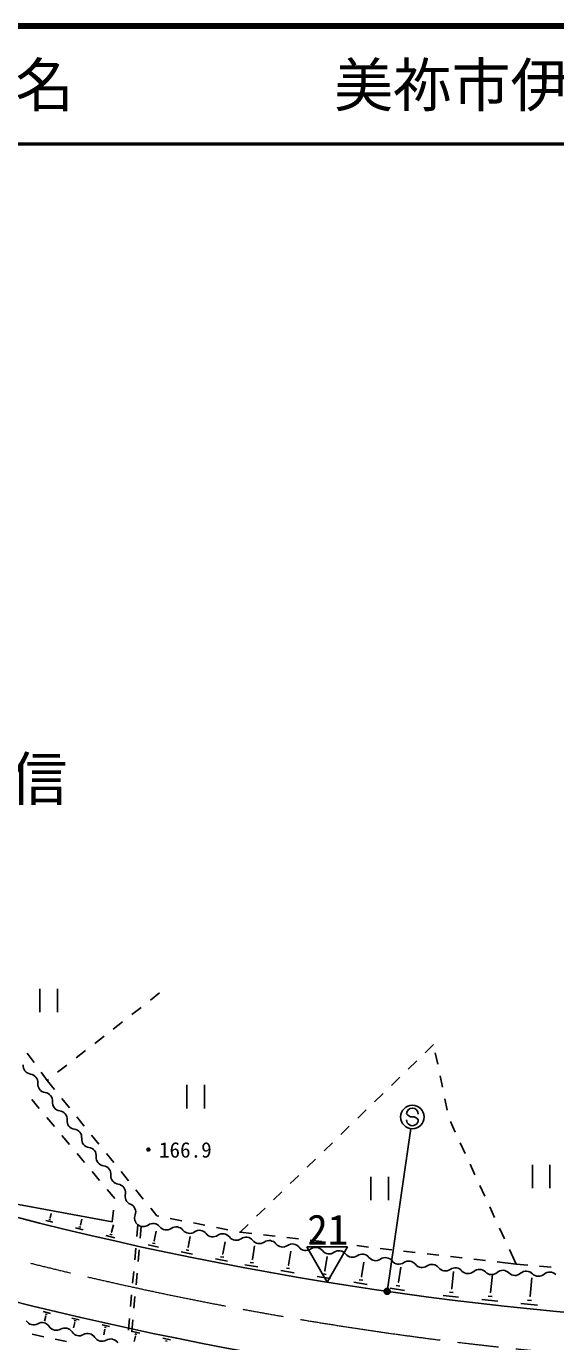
# Model space of a CAD drawing. Units: millimetres, scale not verified. Extents: x 40000 to 680000, y 20000 to 380000.
# Drawn here: x 378818 to 423871, y 268008 to 380000 of the extents above; entities that cross this region are included whole.
import ezdxf
from ezdxf.enums import TextEntityAlignment as Align

# ---------------------------------------------------------------- set-up
doc = ezdxf.new("R2010")
doc.units = ezdxf.units.MM
doc.header["$LTSCALE"] = 1000
doc.header["$PDMODE"] = 32
doc.header["$PDSIZE"] = 500
doc.linetypes.add('CHAIN', pattern=[18.5, 12, -1.5, 3.5, -1.5])
for name, color, linetype, lineweight in [('S-BGD', 7, 'Continuous', 25), ('S-BMK', 2, 'CHAIN', 13), ('S-STR-STRC', 7, 'Continuous', 25), ('S-TTL', 2, 'Continuous', 140), ('S-TTL-LINE', 7, 'Continuous', 50)]:
    doc.layers.add(name, color=color, linetype=linetype, lineweight=lineweight)
doc.layers.add('S-TTL-TXT', color=7, linetype='Continuous')
doc.styles.add('ＭＳ ゴシック', font='')
doc.styles.get('ＭＳ ゴシック').set_extended_font_data('MS Gothic')

msp = doc.modelspace()

# ---------------------------------------------------------------- linework, layer by layer
at = {"layer": 'S-BGD'}
for p, q in [((379973, 298061), (379973, 296061)), ((381473, 298061), (381473, 296061)), ((389377, 297086), (390166, 297700)), ((387798, 295858), (388588, 296472)), ((386220, 294630), (387009, 295244)), ((384641, 293402), (385430, 294016)), ((378886, 292569), (379480, 291766)), ((383062, 292175), (383852, 292788)), ((412765, 292613), (413482, 293309)), ((413831, 291634), (413627, 292613)), ((381484, 290947), (382273, 291561)), ((411330, 291220), (412047, 291916)), ((380075, 290962), (380597, 290257)), ((380597, 290257), (380694, 290333)), ((380597, 290257), (381226, 289480)), ((409895, 289827), (410612, 290523)), ((414239, 289676), (414035, 290655)), ((392480, 289869), (392480, 287869)), ((393980, 289869), (393980, 287869)), ((408460, 288434), (409177, 289130)), ((379923, 287869), (379281, 288636)), ((381855, 288702), (382484, 287925)), ((414646, 287718), (414443, 288697)), ((381207, 286336), (380565, 287102)), ((383113, 287148), (383743, 286371)), ((407025, 287041), (407742, 287737)), ((415326, 285849), (414908, 286758)), ((384372, 285593), (385001, 284816)), ((405589, 285648), (406307, 286344)), ((382491, 284802), (381849, 285569)), ((404154, 284255), (404872, 284951)), ((416163, 284033), (415744, 284941)), ((383775, 283269), (383133, 284036)), ((385630, 284039), (386259, 283261)), ((402719, 282862), (403437, 283558)), ((385059, 281736), (384417, 282502)), ((386888, 282484), (387517, 281707)), ((416999, 282216), (416581, 283124)), ((421884, 283067), (421884, 281067)), ((423384, 283067), (423384, 281067)), ((386124, 278222), (366437, 281828)), ((401284, 281469), (402002, 282165)), ((408133, 282043), (408133, 280043)), ((409633, 282043), (409633, 280043)), ((417836, 280399), (417417, 281308)), ((386343, 280202), (385701, 280969)), ((388146, 280929), (388776, 280152)), ((399849, 280076), (400567, 280772)), ((380847, 278539), (380941, 278918)), ((386124, 278222), (386243, 279215)), ((389405, 279375), (389929, 278726)), ((398414, 278683), (399132, 279379)), ((418672, 278583), (418254, 279491)), ((381067, 278172), (380479, 278319)), ((380884, 278374), (380736, 278411)), ((380865, 278535), (380828, 278544)), ((383458, 277753), (383291, 277795)), ((383437, 277936), (383396, 277947)), ((383416, 277942), (383541, 278442)), ((386068, 277329), (386225, 277955)), ((388310, 277964), (388221, 276968)), ((388599, 277825), (388510, 276829)), ((389929, 278726), (390092, 278695)), ((391074, 278502), (392055, 278310)), ((393036, 278118), (394018, 277925)), ((397026, 277335), (397696, 277986)), ((383668, 277522), (382997, 277690)), ((386356, 276851), (385590, 277042)), ((386116, 277114), (385925, 277162)), ((386092, 277323), (386045, 277335)), ((389711, 276597), (389878, 277406)), ((392586, 276045), (392777, 276970)), ((394999, 277733), (395980, 277540)), ((396962, 277348), (397026, 277335)), ((397026, 277335), (398020, 277220)), ((399013, 277105), (400006, 276990)), ((401000, 276875), (401993, 276760)), ((402986, 276645), (403980, 276529)), ((419509, 276766), (419091, 277674)), ((388133, 275972), (388045, 274976)), ((388422, 275833), (388333, 274837)), ((390061, 276065), (389179, 276247)), ((389776, 276354), (389555, 276399)), ((389739, 276591), (389683, 276602)), ((392967, 275466), (392007, 275664)), ((392657, 275780), (392417, 275830)), ((392616, 276039), (392556, 276051)), ((395540, 275479), (395755, 276523)), ((398057, 275016), (398240, 276155)), ((401133, 274531), (401322, 275702)), ((404973, 276414), (405966, 276299)), ((406960, 276184), (407953, 276069)), ((408946, 275954), (409940, 275838)), ((410933, 275723), (411926, 275608)), ((420500, 274614), (419927, 275858)), ((395953, 274850), (394912, 275065)), ((395617, 275191), (395356, 275245)), ((395573, 275472), (395508, 275485)), ((398515, 274381), (397422, 274557)), ((398149, 274720), (397876, 274764)), ((398091, 275010), (398023, 275021)), ((401168, 274526), (401099, 274537)), ((404232, 274043), (404425, 275247)), ((407351, 273552), (407551, 274788)), ((412920, 275493), (413913, 275378)), ((414906, 275263), (415900, 275148)), ((416893, 275032), (417887, 274917)), ((418880, 274802), (420500, 274614)), ((420500, 274614), (421496, 274529)), ((422493, 274444), (423489, 274359)), ((387956, 273979), (387868, 272983)), ((388245, 273841), (388157, 272845)), ((401601, 273884), (400486, 274063)), ((401228, 274230), (400949, 274275)), ((404708, 273383), (403572, 273566)), ((404328, 273736), (404044, 273782)), ((404267, 274037), (404196, 274049)), ((407450, 273239), (407160, 273285)), ((407388, 273546), (407315, 273558)), ((410491, 273073), (410696, 274347)), ((415019, 272534), (415172, 273986)), ((418333, 272207), (418492, 273719)), ((421687, 271875), (421852, 273449)), ((407837, 272879), (406679, 273066)), ((410998, 272370), (409788, 272565)), ((410593, 272746), (410291, 272795)), ((410528, 273067), (410453, 273079)), ((415149, 272190), (414821, 272224)), ((415060, 272530), (414978, 272539)), ((418375, 272202), (418290, 272211)), ((387779, 271987), (387691, 270991)), ((388068, 271849), (387980, 270853)), ((415605, 271810), (414295, 271948)), ((418937, 271460), (417586, 271602)), ((418466, 271851), (418128, 271887)), ((422310, 271106), (420918, 271252)), ((421824, 271509), (421476, 271545)), ((421730, 271870), (421643, 271880)), ((380253, 270580), (380875, 270420)), ((380484, 270189), (380371, 269748)), ((380446, 270365), (380602, 270325)), ((380465, 270194), (380503, 270184)), ((382695, 270013), (383313, 269877)), ((387602, 269995), (387514, 268999)), ((382936, 269636), (382839, 269194)), ((382892, 269807), (383047, 269773)), ((382916, 269640), (382955, 269631)), ((385267, 269447), (385897, 269308)), ((385513, 269063), (385412, 268604)), ((385469, 269238), (385626, 269203)), ((385493, 269067), (385533, 269059)), ((387891, 269857), (387803, 268861)), ((387852, 268879), (388493, 268738)), ((379319, 268645), (380297, 268435)), ((381274, 268224), (382252, 268014)), ((388102, 268488), (387997, 268012)), ((388057, 268666), (388217, 268630)), ((388082, 268492), (388122, 268483)), ((390447, 268308), (391100, 268164)), ((390656, 268091), (390819, 268055))]:
    msp.add_line(p, q, dxfattribs=at)
for centre, radius, start, end in [((379266, 291513), 725, 174.95162, 262.15726), ((379068, 290076), 725, 354.95162, 82.15726), ((380512, 289949), 725, 174.95162, 262.15726), ((380314, 288512), 725, 354.95162, 82.15726), ((381759, 288385), 725, 174.95162, 262.15726), ((381561, 286948), 725, 354.95162, 82.15726), ((383005, 286821), 725, 174.95162, 262.15726), ((382808, 285384), 725, 354.95162, 82.15726), ((384252, 285257), 725, 174.95162, 262.15726), ((384054, 283820), 725, 354.95162, 82.15726), ((451863, 565755), 296500, 251.63145, 279.28022), ((385498, 283693), 725, 174.95162, 262.15726), ((385301, 282256), 725, 354.95162, 82.15726), ((386745, 282129), 725, 174.95162, 262.15726), ((386547, 280692), 725, 354.95162, 82.15726), ((387953, 280387), 725, 160.54272, 247.74836), ((387404, 279045), 725, 340.54272, 67.74836), ((388760, 278532), 725, 158.03765, 305.24976), ((389597, 277348), 725, 38.04412, 125.24976), ((390739, 278242), 725, 218.04412, 305.24976), ((391575, 277058), 725, 38.04412, 125.24976), ((392717, 277951), 725, 218.04412, 305.24976), ((393554, 276767), 725, 38.04412, 125.24976), ((394696, 277661), 725, 218.04412, 305.24976), ((395533, 276477), 725, 38.04412, 125.24976), ((396675, 277370), 725, 218.04412, 305.24976), ((397512, 276186), 725, 38.04412, 125.24976), ((398654, 277080), 725, 218.04412, 305.24976), ((399491, 275895), 725, 38.04412, 125.24976), ((400632, 276789), 725, 218.04412, 305.24976), ((401469, 275605), 725, 38.04412, 125.24976), ((402611, 276498), 725, 218.04412, 305.24976), ((403448, 275314), 725, 38.04412, 125.24976), ((404590, 276208), 725, 218.04412, 305.24976), ((405427, 275024), 725, 38.04412, 125.24976), ((406569, 275917), 725, 218.04412, 305.24976), ((407406, 274733), 725, 38.04412, 125.24976), ((408548, 275627), 725, 218.04412, 305.24976), ((409384, 274443), 725, 38.04412, 125.24976), ((410526, 275336), 725, 218.04412, 305.24976), ((411363, 274152), 725, 38.04412, 125.24976), ((412505, 275046), 725, 218.04412, 305.24976), ((413342, 273862), 725, 38.04412, 125.24976), ((451863, 565755), 303500, 253.81124, 279.03786), ((414484, 274755), 725, 218.04412, 305.24976), ((415321, 273571), 725, 38.04412, 125.24976), ((416411, 274524), 725, 224.22934, 311.43498), ((417371, 273436), 725, 44.22934, 131.43498), ((418410, 274448), 725, 224.22934, 311.43498), ((419369, 273361), 725, 44.22934, 131.43498), ((420408, 274372), 725, 224.22934, 311.43498), ((421368, 273285), 725, 44.22934, 131.43498), ((422407, 274297), 725, 224.22934, 311.43498), ((423367, 273210), 725, 44.22934, 131.43498), ((379427, 270166), 725, 212.95398, 300.15962), ((380155, 268912), 725, 32.95398, 120.15962), ((381372, 269701), 725, 212.95398, 300.15962), ((382100, 268447), 725, 32.95398, 120.15962), ((383317, 269236), 725, 212.95398, 300.15962), ((384046, 267982), 725, 32.95398, 120.15962), ((385262, 268771), 725, 212.95398, 300.15962), ((385991, 267517), 725, 32.95398, 120.15962)]:
    msp.add_arc(centre, radius, start, end, dxfattribs=at)
at = {"layer": 'S-BMK'}
msp.add_arc((451863, 565755), 300000, 253.39809, 272.21018, dxfattribs=at)
at = {"layer": 'S-STR-STRC'}
for p, q in [((411277, 287280), (411178, 287398)), ((411522, 287140), (411277, 287280)), ((411823, 287138), (411522, 287140)), ((412068, 287026), (411823, 287138)), ((412174, 286890), (412068, 287026)), ((409552, 272441), (411530, 286150)), ((404428, 273074), (402696, 276074)), ((402696, 276074), (406160, 276074)), ((406160, 276074), (404428, 273074))]:
    msp.add_line(p, q, dxfattribs=at)
for centre, radius in [((411673, 287139), 1000), ((409531, 272293), 150), ((409531, 272293), 120), ((409531, 272293), 90), ((409531, 272293), 60), ((409531, 272293), 30)]:
    msp.add_circle(centre, radius, dxfattribs=at)
for centre, start, end in [((411678, 287394), 359.55488, 179.55488), ((411674, 286894), 179.55488, 359.55488)]:
    msp.add_arc(centre, 500, start, end, dxfattribs=at)
msp.add_point((409531, 272293), dxfattribs=at)
at = {"layer": 'S-TTL'}
msp.add_line((680000, 380000), (40000, 380000), dxfattribs=at)
at = {"layer": 'S-TTL-LINE'}
msp.add_line((40000, 370000), (680000, 370000), dxfattribs=at)

# ---------------------------------------------------------------- texts
at = {"layer": 'S-BGD', "style": 'ＭＳ ゴシック'}
msp.add_text('広信', height=3666, dxfattribs=at).set_placement((377337, 312988), align=Align.BOTTOM_CENTER)
msp.add_text('・166.9', height=1320, dxfattribs=at).set_placement((388307, 284340), align=Align.MIDDLE_LEFT)
at = {"layer": 'S-STR-STRC', "style": 'ＭＳ ゴシック'}
msp.add_text('21', height=2566, dxfattribs=at).set_placement((404474, 277555), align=Align.MIDDLE_CENTER)
at = {"layer": 'S-TTL-TXT', "style": 'ＭＳ ゴシック'}
for s, p in [('地 名', (370380, 375000)), ('美祢市伊佐町奥万倉', (405024, 375000))]:
    msp.add_text(s, height=3666, dxfattribs=at).set_placement(p, align=Align.MIDDLE_LEFT)

doc.saveas('drawing.dxf')
